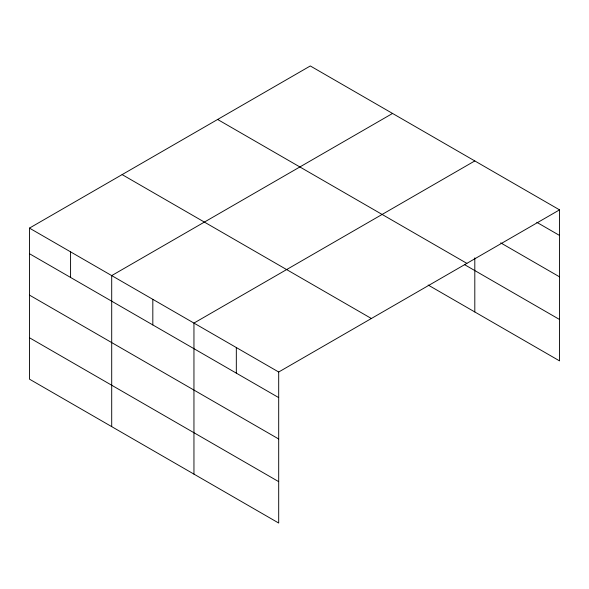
<?xml version="1.0" encoding="UTF-8"?>
<svg xmlns="http://www.w3.org/2000/svg" width="589" height="589" viewBox="0 0 589 589"><rect width="100%" height="100%" fill="white"/><g stroke="black" fill="none" stroke-linecap="round" stroke-linejoin="round"><path stroke-width="0.88" d="M559.55 209.861L310.307 65.961L29.45 228.112L29.45 379.139L278.693 523.039L278.693 372.012L559.55 209.861L559.55 360.888L428.144 285.024M392.554 113.449L111.704 275.6L111.704 426.627M474.808 160.93L193.95 323.081L193.95 474.116M536.793 222.311L559.55 235.453M500.702 242.867L559.55 276.845M217.621 119.471L466.871 263.371M464.53 264.63L559.55 319.496M122.129 174.602L371.379 318.502M29.45 228.112L278.693 372.012M29.45 253.704L278.693 397.604M29.45 295.096L278.693 438.996M29.45 337.747L278.693 481.647M474.808 257.864L474.808 311.964M236.322 347.547L236.322 373.139M152.823 299.337L152.823 324.937M70.577 251.856L70.577 277.448"/></g></svg>
